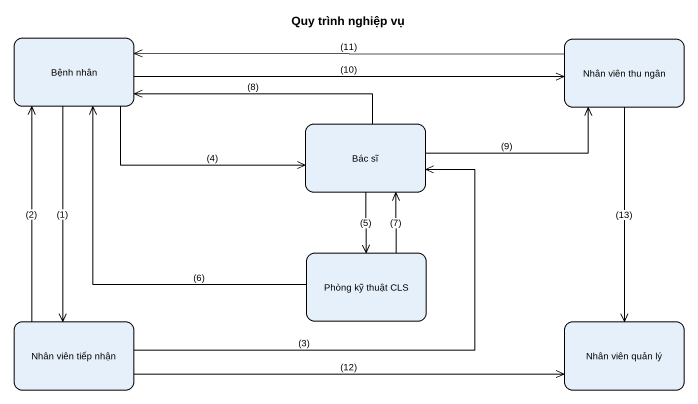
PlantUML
@startuml
title Quy trình nghiệp vụ
hide empty description
state "Bệnh nhân" as Bệnh_nhân
state "Nhân viên thu ngân" as Nhân_viên_thu_ngân
state "Bác sĩ" as Bác_sĩ
state "Phòng kỹ thuật CLS" as Phòng_kỹ_thuật_CLS
state "Nhân viên tiếp nhận" as Nhân_viên_tiếp_nhận
state "Nhân viên quản lý" as Nhân_viên_quản_lý
Bệnh_nhân -right-> Nhân_viên_thu_ngân : (10)
Bệnh_nhân -right-> Bác_sĩ : (4)
Bệnh_nhân --> Nhân_viên_tiếp_nhận : (1)
Nhân_viên_thu_ngân -left-> Bệnh_nhân : (11)
Nhân_viên_thu_ngân --> Nhân_viên_quản_lý : (13)
Bác_sĩ -left-> Bệnh_nhân : (8)
Bác_sĩ -right-> Nhân_viên_thu_ngân : (9)
Bác_sĩ --> Phòng_kỹ_thuật_CLS : (5)
Phòng_kỹ_thuật_CLS -up-> Bệnh_nhân : (6)
Phòng_kỹ_thuật_CLS -up-> Bác_sĩ : (7)
Nhân_viên_tiếp_nhận -up-> Bệnh_nhân : (2)
Nhân_viên_tiếp_nhận -up-> Bác_sĩ : (3)
Nhân_viên_tiếp_nhận -right-> Nhân_viên_quản_lý : (12)
@enduml
